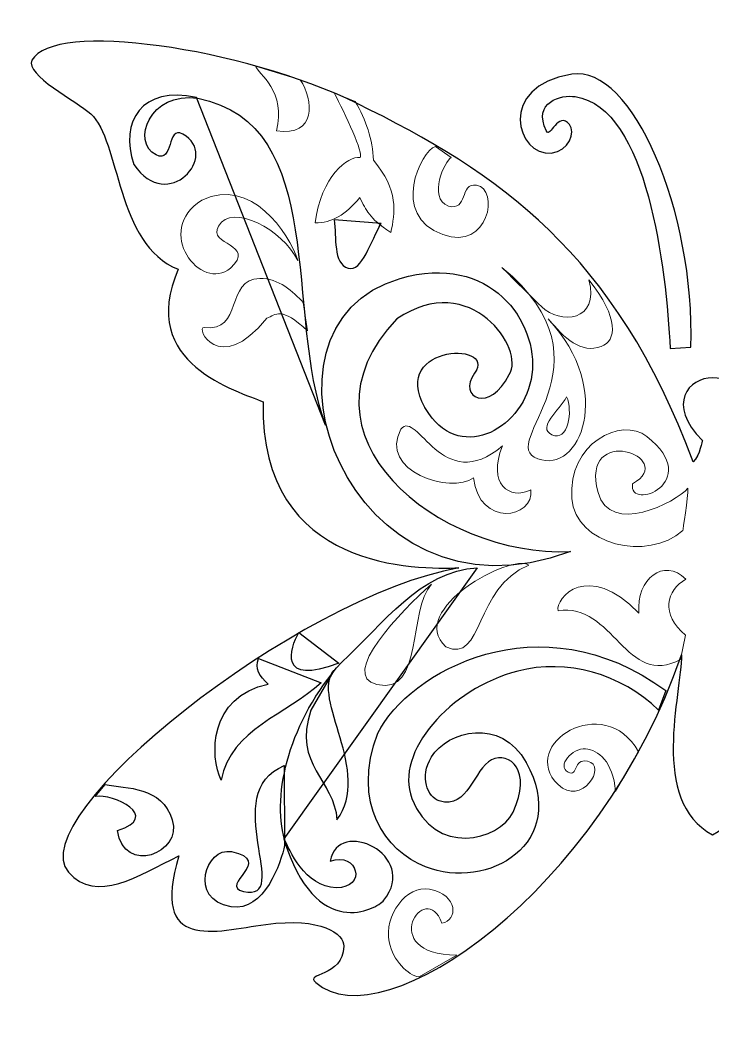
# Model space of a CAD drawing. Header units: centimetres. Extents: x -15.3 to 16.1, y -12 to 11.1.
# Drawn here: x -15.31 to 0.4, y -12.05 to 11.11 of the extents above; entities that cross this region are included whole.
import ezdxf

# ---------------------------------------------------------------- set-up
doc = ezdxf.new("R2010")
doc.units = ezdxf.units.CM
doc.header["$MEASUREMENT"] = 0
doc.layers.add('Layer 1', color=7, linetype='Continuous')

msp = doc.modelspace()

# ---------------------------------------------------------------- linework, layer by layer
at = {"layer": 'Layer 1', "color": 251}
for points, knots in [([(0.39955, -7.3594), (-1.04484, -6.57525), (-0.3023, -4.15665), (-0.30664, -3.27141), (-0.30664, -3.27141), (-2.14358, -8.63772), (-7.08116, -12.04571), (-8.60194, -10.70756), (-8.60194, -10.70756), (-8.89236, -10.48774), (-7.98108, -10.59435), (-7.96861, -9.88433), (-7.96861, -9.88433), (-7.9635, -9.59934), (-8.47814, -9.21725), (-9.74254, -9.3892), (-9.74254, -9.3892), (-10.90008, -9.54662), (-12.36731, -10.01879), (-11.71268, -7.83383), (-11.71268, -7.83383), (-12.63317, -8.28508), (-13.58726, -8.9232), (-14.21608, -8.20416), (-14.21608, -8.20416), (-15.30827, -6.95527), (-9.0257, -1.95409), (-5.35788, -1.30128), (-5.35788, -1.30128), (-6.25318, -1.3345), (-9.88586, -1.39637), (-9.80179, 2.46123), (-9.80179, 2.46123), (-10.36415, 2.7132), (-12.66841, 3.31438), (-11.72749, 5.46828), (-11.72749, 5.46828), (-13.13588, 6.02606), (-13.04633, 8.39129), (-13.71244, 8.99378), (-13.71244, 8.99378), (-14.02394, 9.27553), (-15.21816, 9.88267), (-15.04561, 10.20845), (-15.04561, 10.20845), (-14.5671, 11.11187), (-10.28497, 10.50604), (-7.66761, 9.2284), (-7.66761, 9.2284), (-4.45105, 7.65828), (-1.80898, 5.84661), (-0.04, 1.09843), (-0.04, 1.09843), (0.11373, 1.25756), (0.16738, 1.58726), (0.16738, 1.58726), (0.16738, 1.58726), (-0.66364, 2.41564), (-0.13743, 3.00931), (0.39955, 3.00973), (0.39955, 3.00973), (0.93631, 3.01014), (1.46274, 2.41647), (0.63173, 1.58809), (0.63173, 1.58809), (0.63173, 1.58809), (0.68538, 1.25839), (0.83911, 1.09926), (0.83911, 1.09926), (2.60809, 5.84744), (5.25015, 7.65911), (8.46671, 9.22923), (8.46671, 9.22923), (11.08408, 10.50687), (15.3662, 11.1127), (15.84472, 10.20928), (15.84472, 10.20928), (16.01727, 9.8835), (14.82305, 9.27636), (14.51154, 8.99461), (14.51154, 8.99461), (13.84543, 8.39212), (13.93499, 6.02689), (12.5266, 5.46911), (12.5266, 5.46911), (13.46752, 3.31521), (11.16325, 2.71403), (10.6009, 2.46206), (10.6009, 2.46206), (10.68497, -1.39554), (7.05229, -1.33367), (6.15699, -1.30045), (6.15699, -1.30045), (9.82481, -1.95326), (16.10738, -6.95444), (15.01519, -8.20333), (15.01519, -8.20333), (14.38636, -8.92237), (13.43228, -8.28425), (12.51178, -7.833), (12.51178, -7.833), (13.16641, -10.01795), (11.69918, -9.54579), (10.54165, -9.38837), (10.54165, -9.38837), (9.27725, -9.21642), (8.76261, -9.59851), (8.76772, -9.8835), (8.76772, -9.8835), (8.78019, -10.59353), (9.69147, -10.48691), (9.40105, -10.70673), (9.40105, -10.70673), (7.88027, -12.04487), (2.94269, -8.63689), (1.10574, -3.27059), (1.10574, -3.27059), (1.1014, -4.15582), (1.84394, -6.57525), (0.39955, -7.3594)], [0, 0, 0, 0, 0.03225806, 0.03225806, 0.03225806, 0.03225806, 0.06451613, 0.06451613, 0.06451613, 0.06451613, 0.09677419, 0.09677419, 0.09677419, 0.09677419, 0.12903226, 0.12903226, 0.12903226, 0.12903226, 0.16129032, 0.16129032, 0.16129032, 0.16129032, 0.19354839, 0.19354839, 0.19354839, 0.19354839, 0.22580645, 0.22580645, 0.22580645, 0.22580645, 0.25806452, 0.25806452, 0.25806452, 0.25806452, 0.29032258, 0.29032258, 0.29032258, 0.29032258, 0.32258065, 0.32258065, 0.32258065, 0.32258065, 0.35483871, 0.35483871, 0.35483871, 0.35483871, 0.38709677, 0.38709677, 0.38709677, 0.38709677, 0.41935484, 0.41935484, 0.41935484, 0.41935484, 0.4516129, 0.4516129, 0.4516129, 0.4516129, 0.48387097, 0.48387097, 0.48387097, 0.48387097, 0.51612903, 0.51612903, 0.51612903, 0.51612903, 0.5483871, 0.5483871, 0.5483871, 0.5483871, 0.58064516, 0.58064516, 0.58064516, 0.58064516, 0.61290323, 0.61290323, 0.61290323, 0.61290323, 0.64516129, 0.64516129, 0.64516129, 0.64516129, 0.67741935, 0.67741935, 0.67741935, 0.67741935, 0.70967742, 0.70967742, 0.70967742, 0.70967742, 0.74193548, 0.74193548, 0.74193548, 0.74193548, 0.77419355, 0.77419355, 0.77419355, 0.77419355, 0.80645161, 0.80645161, 0.80645161, 0.80645161, 0.83870968, 0.83870968, 0.83870968, 0.83870968, 0.87096774, 0.87096774, 0.87096774, 0.87096774, 0.90322581, 0.90322581, 0.90322581, 0.90322581, 0.93548387, 0.93548387, 0.93548387, 0.93548387, 1, 1, 1, 1]), ([(-0.09522, 3.70176), (-0.09522, 3.70176), (-0.56313, 3.67056), (-0.56313, 3.67056), (-0.56313, 3.67056), (-0.65845, 5.48609), (-1.06733, 9.13139), (-2.71552, 9.38379), (-2.71552, 9.38379), (-3.02945, 9.43186), (-3.69517, 9.27366), (-3.3706, 8.59923), (-3.3706, 8.59923), (-3.28792, 8.42744), (-3.10871, 9.07102), (-2.84541, 8.75029), (-2.84541, 8.75029), (-2.71316, 8.5892), (-2.84739, 8.14804), (-3.26064, 8.10326), (-3.26064, 8.10326), (-4.0405, 8.01875), (-4.51534, 9.61684), (-2.79656, 9.89457), (-2.79656, 9.89457), (-1.42744, 10.11581), (0.01007, 6.77087), (-0.09522, 3.70176)], [0, 0, 0, 0, 0.125, 0.125, 0.125, 0.125, 0.25, 0.25, 0.25, 0.25, 0.375, 0.375, 0.375, 0.375, 0.5, 0.5, 0.5, 0.5, 0.625, 0.625, 0.625, 0.625, 0.75, 0.75, 0.75, 0.75, 1, 1, 1, 1]), ([(-2.82485, -0.93096), (-5.83297, -1.06749), (-9.26335, 1.72712), (-6.76512, 4.34249), (-6.76512, 4.34249), (-5.08565, 5.48466), (-3.83705, 3.63434), (-4.21728, 3.08338), (-4.21728, 3.08338), (-4.63677, 2.19906), (-5.40883, 2.55167), (-5.00237, 3.113), (-5.00237, 3.113), (-4.45476, 3.86927), (-7.10354, 3.75138), (-6.03928, 2.19459), (-6.03928, 2.19459), (-5.27851, 1.08174), (-3.85776, 1.88174), (-3.70077, 3.08168), (-3.70077, 3.08168), (-3.54532, 4.26984), (-4.63966, 5.85564), (-6.69106, 5.2609), (-6.69106, 5.2609), (-10.4256, 4.17818), (-7.86326, -2.82746), (-2.82485, -0.93096)], [0, 0, 0, 0, 0.125, 0.125, 0.125, 0.125, 0.25, 0.25, 0.25, 0.25, 0.375, 0.375, 0.375, 0.375, 0.5, 0.5, 0.5, 0.5, 0.625, 0.625, 0.625, 0.625, 0.75, 0.75, 0.75, 0.75, 1, 1, 1, 1]), ([(-0.82509, -4.53052), (-0.82509, -4.53052), (-0.66215, -4.08613), (-0.66215, -4.08613), (-0.66215, -4.08613), (-3.5282, -1.98343), (-6.51123, -3.6697), (-7.1947, -5.04898), (-7.1947, -5.04898), (-7.80406, -6.64106), (-7.02813, -7.72167), (-6.11509, -8.0837), (-6.11509, -8.0837), (-4.71479, -8.63892), (-2.82106, -7.55145), (-3.83214, -5.71557), (-3.83214, -5.71557), (-4.40359, -4.67793), (-5.61025, -4.99444), (-5.98, -5.59149), (-5.98, -5.59149), (-6.25904, -6.04207), (-6.06925, -6.50638), (-5.80227, -6.58954), (-5.80227, -6.58954), (-5.14113, -6.79545), (-5.02199, -5.85597), (-4.61671, -5.65733), (-4.61671, -5.65733), (-4.21045, -5.45822), (-3.68387, -5.89585), (-4.1284, -6.84136), (-4.1284, -6.84136), (-4.43835, -7.50061), (-5.91657, -7.85718), (-6.42442, -6.53028), (-6.42442, -6.53028), (-6.8264, -5.48001), (-5.56056, -4.04588), (-4.02121, -3.64347), (-4.02121, -3.64347), (-2.9152, -3.35435), (-1.67351, -3.70034), (-0.82509, -4.53052)], [0, 0, 0, 0, 0.08333333, 0.08333333, 0.08333333, 0.08333333, 0.16666667, 0.16666667, 0.16666667, 0.16666667, 0.25, 0.25, 0.25, 0.25, 0.33333333, 0.33333333, 0.33333333, 0.33333333, 0.41666667, 0.41666667, 0.41666667, 0.41666667, 0.5, 0.5, 0.5, 0.5, 0.58333333, 0.58333333, 0.58333333, 0.58333333, 0.66666667, 0.66666667, 0.66666667, 0.66666667, 0.75, 0.75, 0.75, 0.75, 0.83333333, 0.83333333, 0.83333333, 0.83333333, 1, 1, 1, 1]), ([(-13.38655, -6.21921), (-13.38655, -6.21921), (-13.60874, -6.48584), (-13.60874, -6.48584), (-13.60874, -6.48584), (-13.1991, -6.40872), (-12.09692, -6.95541), (-13.1051, -7.25612), (-13.1051, -7.25612), (-12.96278, -8.29096), (-11.62263, -7.76909), (-11.86081, -7.01911), (-11.86081, -7.01911), (-12.10201, -6.2596), (-12.89624, -6.30315), (-13.38655, -6.21921)], [0, 0, 0, 0, 0.2, 0.2, 0.2, 0.2, 0.4, 0.4, 0.4, 0.4, 0.6, 0.6, 0.6, 0.6, 1, 1, 1, 1])]:
    msp.add_open_spline(points, degree=3, knots=knots, dxfattribs=at)
at = {"layer": 'Layer 1', "color": 14, "lineweight": 18}
for points, knots in [([(0.39955, -7.3594), (-1.04484, -6.57525), (-0.3023, -4.15665), (-0.30664, -3.27141), (-0.30664, -3.27141), (-2.14358, -8.63772), (-7.08116, -12.04571), (-8.60194, -10.70756), (-8.60194, -10.70756), (-8.89236, -10.48774), (-7.98108, -10.59435), (-7.96861, -9.88433), (-7.96861, -9.88433), (-7.9635, -9.59934), (-8.47814, -9.21725), (-9.74254, -9.3892), (-9.74254, -9.3892), (-10.90008, -9.54662), (-12.36731, -10.01879), (-11.71268, -7.83383), (-11.71268, -7.83383), (-12.63317, -8.28508), (-13.58726, -8.9232), (-14.21608, -8.20416), (-14.21608, -8.20416), (-15.30827, -6.95527), (-9.0257, -1.95409), (-5.35788, -1.30128), (-5.35788, -1.30128), (-6.25318, -1.3345), (-9.88586, -1.39637), (-9.80179, 2.46123), (-9.80179, 2.46123), (-10.36415, 2.7132), (-12.66841, 3.31438), (-11.72749, 5.46828), (-11.72749, 5.46828), (-13.13588, 6.02606), (-13.04633, 8.39129), (-13.71244, 8.99378), (-13.71244, 8.99378), (-14.02394, 9.27553), (-15.21816, 9.88267), (-15.04561, 10.20845), (-15.04561, 10.20845), (-14.5671, 11.11187), (-10.28497, 10.50604), (-7.66761, 9.2284), (-7.66761, 9.2284), (-4.45105, 7.65828), (-1.80898, 5.84661), (-0.04, 1.09843), (-0.04, 1.09843), (0.11373, 1.25756), (0.16738, 1.58726), (0.16738, 1.58726), (0.16738, 1.58726), (-0.66364, 2.41564), (-0.13743, 3.00931), (0.39955, 3.00973), (0.39955, 3.00973), (0.93631, 3.01014), (1.46274, 2.41647), (0.63173, 1.58809), (0.63173, 1.58809), (0.63173, 1.58809), (0.68538, 1.25839), (0.83911, 1.09926), (0.83911, 1.09926), (2.60809, 5.84744), (5.25015, 7.65911), (8.46671, 9.22923), (8.46671, 9.22923), (11.08408, 10.50687), (15.3662, 11.1127), (15.84472, 10.20928), (15.84472, 10.20928), (16.01727, 9.8835), (14.82305, 9.27636), (14.51154, 8.99461), (14.51154, 8.99461), (13.84543, 8.39212), (13.93499, 6.02689), (12.5266, 5.46911), (12.5266, 5.46911), (13.46752, 3.31521), (11.16325, 2.71403), (10.6009, 2.46206), (10.6009, 2.46206), (10.68497, -1.39554), (7.05229, -1.33367), (6.15699, -1.30045), (6.15699, -1.30045), (9.82481, -1.95326), (16.10738, -6.95444), (15.01519, -8.20333), (15.01519, -8.20333), (14.38636, -8.92237), (13.43228, -8.28425), (12.51178, -7.833), (12.51178, -7.833), (13.16641, -10.01795), (11.69918, -9.54579), (10.54165, -9.38837), (10.54165, -9.38837), (9.27725, -9.21642), (8.76261, -9.59851), (8.76772, -9.8835), (8.76772, -9.8835), (8.78019, -10.59353), (9.69147, -10.48691), (9.40105, -10.70673), (9.40105, -10.70673), (7.88027, -12.04487), (2.94269, -8.63689), (1.10574, -3.27059), (1.10574, -3.27059), (1.1014, -4.15582), (1.84394, -6.57525), (0.39955, -7.3594)], [0, 0, 0, 0, 0.03225806, 0.03225806, 0.03225806, 0.03225806, 0.06451613, 0.06451613, 0.06451613, 0.06451613, 0.09677419, 0.09677419, 0.09677419, 0.09677419, 0.12903226, 0.12903226, 0.12903226, 0.12903226, 0.16129032, 0.16129032, 0.16129032, 0.16129032, 0.19354839, 0.19354839, 0.19354839, 0.19354839, 0.22580645, 0.22580645, 0.22580645, 0.22580645, 0.25806452, 0.25806452, 0.25806452, 0.25806452, 0.29032258, 0.29032258, 0.29032258, 0.29032258, 0.32258065, 0.32258065, 0.32258065, 0.32258065, 0.35483871, 0.35483871, 0.35483871, 0.35483871, 0.38709677, 0.38709677, 0.38709677, 0.38709677, 0.41935484, 0.41935484, 0.41935484, 0.41935484, 0.4516129, 0.4516129, 0.4516129, 0.4516129, 0.48387097, 0.48387097, 0.48387097, 0.48387097, 0.51612903, 0.51612903, 0.51612903, 0.51612903, 0.5483871, 0.5483871, 0.5483871, 0.5483871, 0.58064516, 0.58064516, 0.58064516, 0.58064516, 0.61290323, 0.61290323, 0.61290323, 0.61290323, 0.64516129, 0.64516129, 0.64516129, 0.64516129, 0.67741935, 0.67741935, 0.67741935, 0.67741935, 0.70967742, 0.70967742, 0.70967742, 0.70967742, 0.74193548, 0.74193548, 0.74193548, 0.74193548, 0.77419355, 0.77419355, 0.77419355, 0.77419355, 0.80645161, 0.80645161, 0.80645161, 0.80645161, 0.83870968, 0.83870968, 0.83870968, 0.83870968, 0.87096774, 0.87096774, 0.87096774, 0.87096774, 0.90322581, 0.90322581, 0.90322581, 0.90322581, 0.93548387, 0.93548387, 0.93548387, 0.93548387, 1, 1, 1, 1]), ([(-0.09522, 3.70176), (-0.09522, 3.70176), (-0.56313, 3.67056), (-0.56313, 3.67056), (-0.56313, 3.67056), (-0.65845, 5.48609), (-1.06733, 9.13139), (-2.71552, 9.38379), (-2.71552, 9.38379), (-3.02945, 9.43186), (-3.69517, 9.27366), (-3.3706, 8.59923), (-3.3706, 8.59923), (-3.28792, 8.42744), (-3.10871, 9.07102), (-2.84541, 8.75029), (-2.84541, 8.75029), (-2.71316, 8.5892), (-2.84739, 8.14804), (-3.26064, 8.10326), (-3.26064, 8.10326), (-4.0405, 8.01875), (-4.51534, 9.61684), (-2.79656, 9.89457), (-2.79656, 9.89457), (-1.42744, 10.11581), (0.01007, 6.77087), (-0.09522, 3.70176)], [0, 0, 0, 0, 0.125, 0.125, 0.125, 0.125, 0.25, 0.25, 0.25, 0.25, 0.375, 0.375, 0.375, 0.375, 0.5, 0.5, 0.5, 0.5, 0.625, 0.625, 0.625, 0.625, 0.75, 0.75, 0.75, 0.75, 1, 1, 1, 1]), ([(-2.82485, -0.93096), (-5.83297, -1.06749), (-9.26335, 1.72712), (-6.76512, 4.34249), (-6.76512, 4.34249), (-5.08565, 5.48466), (-3.83705, 3.63434), (-4.21728, 3.08338), (-4.21728, 3.08338), (-4.63677, 2.19906), (-5.40883, 2.55167), (-5.00237, 3.113), (-5.00237, 3.113), (-4.45476, 3.86927), (-7.10354, 3.75138), (-6.03928, 2.19459), (-6.03928, 2.19459), (-5.27851, 1.08174), (-3.85776, 1.88174), (-3.70077, 3.08168), (-3.70077, 3.08168), (-3.54532, 4.26984), (-4.63966, 5.85564), (-6.69106, 5.2609), (-6.69106, 5.2609), (-10.4256, 4.17818), (-7.86326, -2.82746), (-2.82485, -0.93096)], [0, 0, 0, 0, 0.125, 0.125, 0.125, 0.125, 0.25, 0.25, 0.25, 0.25, 0.375, 0.375, 0.375, 0.375, 0.5, 0.5, 0.5, 0.5, 0.625, 0.625, 0.625, 0.625, 0.75, 0.75, 0.75, 0.75, 1, 1, 1, 1]), ([(-0.82509, -4.53052), (-0.82509, -4.53052), (-0.66215, -4.08613), (-0.66215, -4.08613), (-0.66215, -4.08613), (-3.5282, -1.98343), (-6.51123, -3.6697), (-7.1947, -5.04898), (-7.1947, -5.04898), (-7.80406, -6.64106), (-7.02813, -7.72167), (-6.11509, -8.0837), (-6.11509, -8.0837), (-4.71479, -8.63892), (-2.82106, -7.55145), (-3.83214, -5.71557), (-3.83214, -5.71557), (-4.40359, -4.67793), (-5.61025, -4.99444), (-5.98, -5.59149), (-5.98, -5.59149), (-6.25904, -6.04207), (-6.06925, -6.50638), (-5.80227, -6.58954), (-5.80227, -6.58954), (-5.14113, -6.79545), (-5.02199, -5.85597), (-4.61671, -5.65733), (-4.61671, -5.65733), (-4.21045, -5.45822), (-3.68387, -5.89585), (-4.1284, -6.84136), (-4.1284, -6.84136), (-4.43835, -7.50061), (-5.91657, -7.85718), (-6.42442, -6.53028), (-6.42442, -6.53028), (-6.8264, -5.48001), (-5.56056, -4.04588), (-4.02121, -3.64347), (-4.02121, -3.64347), (-2.9152, -3.35435), (-1.67351, -3.70034), (-0.82509, -4.53052)], [0, 0, 0, 0, 0.08333333, 0.08333333, 0.08333333, 0.08333333, 0.16666667, 0.16666667, 0.16666667, 0.16666667, 0.25, 0.25, 0.25, 0.25, 0.33333333, 0.33333333, 0.33333333, 0.33333333, 0.41666667, 0.41666667, 0.41666667, 0.41666667, 0.5, 0.5, 0.5, 0.5, 0.58333333, 0.58333333, 0.58333333, 0.58333333, 0.66666667, 0.66666667, 0.66666667, 0.66666667, 0.75, 0.75, 0.75, 0.75, 0.83333333, 0.83333333, 0.83333333, 0.83333333, 1, 1, 1, 1]), ([(-13.38655, -6.21921), (-13.38655, -6.21921), (-13.60874, -6.48584), (-13.60874, -6.48584), (-13.60874, -6.48584), (-13.1991, -6.40872), (-12.09692, -6.95541), (-13.1051, -7.25612), (-13.1051, -7.25612), (-12.96278, -8.29096), (-11.62263, -7.76909), (-11.86081, -7.01911), (-11.86081, -7.01911), (-12.10201, -6.2596), (-12.89624, -6.30315), (-13.38655, -6.21921)], [0, 0, 0, 0, 0.2, 0.2, 0.2, 0.2, 0.4, 0.4, 0.4, 0.4, 0.6, 0.6, 0.6, 0.6, 1, 1, 1, 1])]:
    msp.add_open_spline(points, degree=3, knots=knots, dxfattribs=at)
at = {"layer": 'Layer 1', "lineweight": 18}
for points, knots in [([(-8.95745, 9.76406), (-8.64939, 9.30199), (-8.58555, 8.47339), (-9.49947, 8.60798), (-9.49947, 8.60798), (-9.25689, 9.48482), (-9.91834, 9.9181), (-9.97113, 10.07748), (-9.97113, 10.07748), (-9.97113, 10.07748), (-8.95745, 9.76406), (-8.95745, 9.76406)], [0, 0, 0, 0, 0.25, 0.25, 0.25, 0.25, 0.5, 0.5, 0.5, 0.5, 1, 1, 1, 1]), ([(-8.18717, 9.4678), (-8.18717, 9.4678), (-7.71315, 9.27523), (-7.71315, 9.27523), (-7.71315, 9.27523), (-7.46333, 8.85474), (-7.30966, 8.41366), (-7.29839, 7.94205), (-7.29839, 7.94205), (-6.72049, 7.27319), (-6.80443, 6.73936), (-6.90281, 6.30355), (-6.90281, 6.30355), (-7.41977, 6.64479), (-7.44446, 6.79902), (-7.60914, 7.09536), (-7.60914, 7.09536), (-7.91925, 6.70607), (-8.25548, 6.51705), (-8.61675, 6.52), (-8.61675, 6.52), (-8.49376, 7.57151), (-7.86694, 8.04942), (-7.60105, 8.003), (-7.60105, 8.003), (-7.50738, 8.08349), (-7.94063, 8.99872), (-8.18717, 9.4678)], [0, 0, 0, 0, 0.125, 0.125, 0.125, 0.125, 0.25, 0.25, 0.25, 0.25, 0.375, 0.375, 0.375, 0.375, 0.5, 0.5, 0.5, 0.5, 0.625, 0.625, 0.625, 0.625, 0.75, 0.75, 0.75, 0.75, 1, 1, 1, 1]), ([(-5.89115, 8.25313), (-5.89115, 8.25313), (-5.53329, 8.00098), (-5.53329, 8.00098), (-5.53329, 8.00098), (-5.67626, 7.92503), (-6.07527, 7.09231), (-5.5932, 6.90312), (-5.5932, 6.90312), (-5.14669, 6.77814), (-5.34561, 7.43501), (-4.95963, 7.37681), (-4.95963, 7.37681), (-4.42773, 7.2966), (-4.67987, 5.88004), (-5.72181, 6.25506), (-5.72181, 6.25506), (-6.93092, 6.69024), (-6.21338, 8.16304), (-5.89115, 8.25313)], [0, 0, 0, 0, 0.16666667, 0.16666667, 0.16666667, 0.16666667, 0.33333333, 0.33333333, 0.33333333, 0.33333333, 0.5, 0.5, 0.5, 0.5, 0.66666667, 0.66666667, 0.66666667, 0.66666667, 1, 1, 1, 1]), ([(-9.01435, 5.66893), (-9.35426, 6.36799), (-10.5019, 6.97669), (-10.81313, 6.44796), (-10.81313, 6.44796), (-11.06934, 6.01268), (-9.94596, 6.04605), (-10.53775, 5.49621), (-10.53775, 5.49621), (-11.21489, 4.92253), (-12.29866, 6.35101), (-11.18815, 7.03676), (-11.18815, 7.03676), (-10.07317, 7.57098), (-9.22079, 6.30043), (-9.01435, 5.66893)], [0, 0, 0, 0, 0.2, 0.2, 0.2, 0.2, 0.4, 0.4, 0.4, 0.4, 0.6, 0.6, 0.6, 0.6, 1, 1, 1, 1]), ([(-4.38022, 5.51271), (-1.69074, 3.29013), (-4.56145, 1.50816), (-3.5655, 1.17249), (-3.5655, 1.17249), (-2.6188, 0.80617), (-1.81291, 2.71183), (-3.3285, 4.34249), (-3.3285, 4.34249), (-2.96604, 3.90557), (-2.58825, 3.548), (-2.1262, 3.71933), (-2.1262, 3.71933), (-1.78349, 3.84642), (-1.7075, 4.35208), (-2.41009, 5.23127), (-2.41009, 5.23127), (-2.14456, 4.26935), (-3.07272, 4.22535), (-3.47806, 4.61765), (-3.47806, 4.61765), (-3.90882, 5.03456), (-4.27239, 5.40228), (-4.38022, 5.51271)], [0, 0, 0, 0, 0.14285714, 0.14285714, 0.14285714, 0.14285714, 0.28571429, 0.28571429, 0.28571429, 0.28571429, 0.42857143, 0.42857143, 0.42857143, 0.42857143, 0.57142857, 0.57142857, 0.57142857, 0.57142857, 0.71428571, 0.71428571, 0.71428571, 0.71428571, 1, 1, 1, 1]), ([(-8.88861, 4.71366), (-9.11388, 4.95656), (-9.44338, 5.27065), (-9.87788, 5.26259), (-9.87788, 5.26259), (-10.66088, 5.24826), (-10.25639, 4.03142), (-11.13497, 4.14991), (-11.13497, 4.14991), (-11.34932, 4.17882), (-10.81334, 3.01495), (-9.71292, 4.3573), (-9.71292, 4.3573), (-9.51684, 4.44233), (-9.38308, 4.62862), (-8.79451, 4.07585), (-8.79451, 4.07585), (-8.79451, 4.07585), (-8.88861, 4.71366), (-8.88861, 4.71366)], [0, 0, 0, 0, 0.16666667, 0.16666667, 0.16666667, 0.16666667, 0.33333333, 0.33333333, 0.33333333, 0.33333333, 0.5, 0.5, 0.5, 0.5, 0.66666667, 0.66666667, 0.66666667, 0.66666667, 1, 1, 1, 1]), ([(-2.91373, 2.57973), (-2.76424, 2.26458), (-2.88262, 1.54168), (-3.24601, 1.71653), (-3.24601, 1.71653), (-3.59689, 1.88537), (-3.07278, 2.25955), (-2.91373, 2.57973)], [0, 0, 0, 0, 0.33333333, 0.33333333, 0.33333333, 0.33333333, 1, 1, 1, 1]), ([(-4.36913, 1.46236), (-4.71925, 0.60531), (-4.2129, 0.22123), (-3.72172, 0.46819), (-3.72172, 0.46819), (-3.64529, -0.17906), (-4.89241, -0.40107), (-5.0256, 0.73887), (-5.0256, 0.73887), (-5.5324, 0.35511), (-7.19293, 0.89435), (-6.67389, 1.84515), (-6.67389, 1.84515), (-6.29714, 2.30946), (-5.74284, 0.30137), (-4.36913, 1.46236)], [0, 0, 0, 0, 0.2, 0.2, 0.2, 0.2, 0.4, 0.4, 0.4, 0.4, 0.6, 0.6, 0.6, 0.6, 1, 1, 1, 1]), ([(-0.15851, 0.50591), (-0.15851, 0.29852), (-0.27701, -0.45694), (-0.27701, -0.45694), (-0.27701, -0.45694), (-1.07934, -1.16669), (-2.71462, -0.78074), (-2.79523, 0.2689), (-2.79523, 0.2689), (-2.89108, 1.51711), (-1.67307, 2.13407), (-1.09173, 1.67614), (-1.09173, 1.67614), (0.22116, 0.64195), (-1.51987, -0.04075), (-1.41559, 0.6032), (-1.41559, 0.6032), (-0.36076, 1.21407), (-2.63169, 1.99765), (-2.19866, 0.40457), (-2.19866, 0.40457), (-1.93012, -0.58338), (-0.43999, 0.17979), (-0.15851, 0.50591)], [0, 0, 0, 0, 0.14285714, 0.14285714, 0.14285714, 0.14285714, 0.28571429, 0.28571429, 0.28571429, 0.28571429, 0.42857143, 0.42857143, 0.42857143, 0.42857143, 0.57142857, 0.57142857, 0.57142857, 0.57142857, 0.71428571, 0.71428571, 0.71428571, 0.71428571, 1, 1, 1, 1]), ([(-3.77289, -1.24203), (-4.16654, -0.95856), (-6.55264, -2.25507), (-5.65414, -3.09366), (-5.65414, -3.09366), (-4.79828, -3.49509), (-5.01447, -1.73831), (-3.77289, -1.24203)], [0, 0, 0, 0, 0.33333333, 0.33333333, 0.33333333, 0.33333333, 1, 1, 1, 1]), ([(-0.21776, -2.82703), (-0.79104, -2.35843), (-0.6397, -1.80481), (-0.20901, -1.55983), (-0.20901, -1.55983), (-0.70341, -1.06087), (-1.33936, -1.54879), (-1.27047, -2.33011), (-1.27047, -2.33011), (-2.44352, -1.1256), (-3.17119, -1.98504), (-3.1063, -2.27894), (-3.1063, -2.27894), (-1.8571, -2.06575), (-1.55916, -4.05847), (-0.32517, -3.37713), (-0.32517, -3.37713), (-0.32517, -3.37713), (-0.21776, -2.82703), (-0.21776, -2.82703)], [0, 0, 0, 0, 0.16666667, 0.16666667, 0.16666667, 0.16666667, 0.33333333, 0.33333333, 0.33333333, 0.33333333, 0.5, 0.5, 0.5, 0.5, 0.66666667, 0.66666667, 0.66666667, 0.66666667, 1, 1, 1, 1]), ([(-5.98003, -1.67161), (-6.5227, -2.26428), (-6.14996, -4.19573), (-7.21793, -3.94844), (-7.21793, -3.94844), (-8.09432, -3.74552), (-6.66137, -2.27794), (-5.98003, -1.67161)], [0, 0, 0, 0, 0.33333333, 0.33333333, 0.33333333, 0.33333333, 1, 1, 1, 1]), ([(-1.80275, -6.36734), (-1.86188, -5.69095), (-2.19586, -5.43165), (-2.48252, -5.40665), (-2.48252, -5.40665), (-2.78927, -5.3799), (-3.14241, -5.80052), (-2.87771, -5.93405), (-2.87771, -5.93405), (-2.63734, -6.0553), (-2.78211, -5.62363), (-2.43938, -5.68829), (-2.43938, -5.68829), (-1.96653, -5.77751), (-2.58427, -6.73345), (-3.1063, -6.21921), (-3.1063, -6.21921), (-4.0305, -5.30881), (-2.05024, -4.08477), (-1.28397, -5.47249), (-1.28397, -5.47249), (-1.28397, -5.47249), (-1.80275, -6.36734), (-1.80275, -6.36734)], [0, 0, 0, 0, 0.14285714, 0.14285714, 0.14285714, 0.14285714, 0.28571429, 0.28571429, 0.28571429, 0.28571429, 0.42857143, 0.42857143, 0.42857143, 0.42857143, 0.57142857, 0.57142857, 0.57142857, 0.57142857, 0.71428571, 0.71428571, 0.71428571, 0.71428571, 1, 1, 1, 1]), ([(-5.40232, -10.08542), (-7.25873, -10.07418), (-6.11359, -8.32898), (-5.74302, -9.35958), (-5.74302, -9.35958), (-5.38574, -9.30599), (-5.354, -8.72043), (-6.02447, -8.5893), (-6.02447, -8.5893), (-6.54761, -8.48698), (-7.0621, -9.19255), (-6.93916, -9.78713), (-6.93916, -9.78713), (-6.85061, -10.21544), (-6.50869, -10.54252), (-6.26284, -10.57829), (-6.26284, -10.57829), (-6.26284, -10.57829), (-5.40232, -10.08542), (-5.40232, -10.08542)], [0, 0, 0, 0, 0.16666667, 0.16666667, 0.16666667, 0.16666667, 0.33333333, 0.33333333, 0.33333333, 0.33333333, 0.5, 0.5, 0.5, 0.5, 0.66666667, 0.66666667, 0.66666667, 0.66666667, 1, 1, 1, 1])]:
    msp.add_open_spline(points, degree=3, knots=knots, dxfattribs=at)
at = {"layer": 'Layer 1'}
for points, knots in [([(-8.38718, 1.9314), (-9.33639, 4.44373), (-8.29666, 8.76094), (-11.28263, 9.34678), (-11.28263, 9.34678), (-12.37184, 9.51372), (-12.80289, 8.35196), (-12.22944, 8.06258), (-12.22944, 8.06258), (-11.81476, 7.85332), (-12.00408, 8.74494), (-11.62178, 8.53425), (-11.62178, 8.53425), (-10.76551, 8.06234), (-11.95983, 6.7091), (-12.7351, 7.8441), (-12.7351, 7.8441), (-13.05964, 8.82125), (-12.55444, 9.62886), (-11.31273, 9.36782), (-11.31273, 9.36782), (-11.31273, 9.36782), (-8.38718, 1.9314), (-8.38718, 1.9314)], [0, 0, 0, 0, 0.14285714, 0.14285714, 0.14285714, 0.14285714, 0.28571429, 0.28571429, 0.28571429, 0.28571429, 0.42857143, 0.42857143, 0.42857143, 0.42857143, 0.57142857, 0.57142857, 0.57142857, 0.57142857, 0.71428571, 0.71428571, 0.71428571, 0.71428571, 1, 1, 1, 1]), ([(-7.12063, 6.50519), (-7.34983, 6.12559), (-7.55988, 5.39698), (-7.87003, 5.49183), (-7.87003, 5.49183), (-8.22132, 5.59926), (-8.12992, 6.1899), (-8.18717, 6.59407), (-8.18717, 6.59407), (-8.18717, 6.59407), (-7.12063, 6.50519), (-7.12063, 6.50519)], [0, 0, 0, 0, 0.25, 0.25, 0.25, 0.25, 0.5, 0.5, 0.5, 0.5, 1, 1, 1, 1]), ([(-7.12063, 6.50519), (-7.12063, 6.50519), (-7.12063, 6.50519), (-7.12063, 6.50519), (-7.12063, 6.50519), (-7.12063, 6.50519), (-7.12063, 6.50519), (-7.12063, 6.50519)], [0, 0, 0, 0, 0.33333333, 0.33333333, 0.33333333, 0.33333333, 1, 1, 1, 1]), ([(-8.38718, 1.9314), (-8.38718, 1.9314), (-8.38718, 1.9314), (-8.38718, 1.9314), (-8.38718, 1.9314), (-8.38718, 1.9314), (-8.38718, 1.9314), (-8.38718, 1.9314)], [0, 0, 0, 0, 0.33333333, 0.33333333, 0.33333333, 0.33333333, 1, 1, 1, 1]), ([(-4.94312, -1.30128), (-6.23345, -1.37782), (-7.06776, -2.56183), (-8.02423, -3.44918), (-8.02423, -3.44918), (-9.19171, -4.74713), (-9.61052, -6.43104), (-9.31296, -7.46351), (-9.31296, -7.46351), (-9.21252, -7.67565), (-8.85239, -8.54425), (-8.1459, -8.55667), (-8.1459, -8.55667), (-7.42974, -8.56925), (-7.6514, -7.72466), (-8.27605, -7.95234), (-8.27605, -7.95234), (-8.11636, -6.946), (-6.23583, -7.81238), (-7.06138, -8.84112), (-7.06138, -8.84112), (-7.221, -9.04003), (-8.61274, -9.79928), (-9.32778, -7.44869), (-9.32778, -7.44869), (-9.32778, -7.44869), (-4.94312, -1.30128), (-4.94312, -1.30128)], [0, 0, 0, 0, 0.125, 0.125, 0.125, 0.125, 0.25, 0.25, 0.25, 0.25, 0.375, 0.375, 0.375, 0.375, 0.5, 0.5, 0.5, 0.5, 0.625, 0.625, 0.625, 0.625, 0.75, 0.75, 0.75, 0.75, 1, 1, 1, 1]), ([(-4.94312, -1.30128), (-4.94312, -1.30128), (-4.94312, -1.30128), (-4.94312, -1.30128), (-4.94312, -1.30128), (-4.94312, -1.30128), (-4.94312, -1.30128), (-4.94312, -1.30128)], [0, 0, 0, 0, 0.33333333, 0.33333333, 0.33333333, 0.33333333, 1, 1, 1, 1]), ([(-8.98708, -2.76777), (-9.19562, -3.12728), (-9.4666, -3.99914), (-8.08348, -3.46399), (-8.08348, -3.46399), (-8.08348, -3.46399), (-8.98708, -2.76777), (-8.98708, -2.76777)], [0, 0, 0, 0, 0.33333333, 0.33333333, 0.33333333, 0.33333333, 1, 1, 1, 1]), ([(-8.98708, -2.76777), (-8.98708, -2.76777), (-8.98708, -2.76777), (-8.98708, -2.76777), (-8.98708, -2.76777), (-8.98708, -2.76777), (-8.98708, -2.76777), (-8.98708, -2.76777)], [0, 0, 0, 0, 0.33333333, 0.33333333, 0.33333333, 0.33333333, 1, 1, 1, 1]), ([(-9.90549, -3.3603), (-9.99176, -3.58116), (-9.88621, -3.76817), (-9.68329, -3.93801), (-9.68329, -3.93801), (-11.03517, -4.22241), (-11.01453, -5.58338), (-10.74983, -6.11552), (-10.74983, -6.11552), (-10.52978, -4.9485), (-9.25452, -4.63151), (-8.48343, -3.90838), (-8.48343, -3.90838), (-8.48343, -3.90838), (-9.90549, -3.3603), (-9.90549, -3.3603)], [0, 0, 0, 0, 0.2, 0.2, 0.2, 0.2, 0.4, 0.4, 0.4, 0.4, 0.6, 0.6, 0.6, 0.6, 1, 1, 1, 1]), ([(-9.90549, -3.3603), (-9.90549, -3.3603), (-9.90549, -3.3603), (-9.90549, -3.3603), (-9.90549, -3.3603), (-9.90549, -3.3603), (-9.90549, -3.3603), (-9.90549, -3.3603)], [0, 0, 0, 0, 0.33333333, 0.33333333, 0.33333333, 0.33333333, 1, 1, 1, 1]), ([(-8.19559, -3.62863), (-8.71598, -4.26065), (-7.31624, -5.93768), (-8.1242, -7.0154), (-8.1242, -7.0154), (-8.18668, -6.10196), (-9.12657, -5.78915), (-8.72044, -4.53053), (-8.72044, -4.53053), (-8.72044, -4.53053), (-8.19559, -3.62863), (-8.19559, -3.62863)], [0, 0, 0, 0, 0.25, 0.25, 0.25, 0.25, 0.5, 0.5, 0.5, 0.5, 1, 1, 1, 1]), ([(-8.19559, -3.62863), (-8.19559, -3.62863), (-8.19559, -3.62863), (-8.19559, -3.62863), (-8.19559, -3.62863), (-8.19559, -3.62863), (-8.19559, -3.62863), (-8.19559, -3.62863)], [0, 0, 0, 0, 0.33333333, 0.33333333, 0.33333333, 0.33333333, 1, 1, 1, 1]), ([(-9.31903, -5.78728), (-10.83335, -6.39103), (-9.09366, -8.90664), (-10.2458, -8.64013), (-10.2458, -8.64013), (-10.83271, -8.50438), (-9.52331, -7.93736), (-10.52058, -7.73856), (-10.52058, -7.73856), (-11.09602, -7.62385), (-11.51076, -8.82196), (-10.52927, -8.98892), (-10.52927, -8.98892), (-9.77435, -9.11735), (-9.38789, -7.96706), (-9.31296, -7.59683), (-9.31296, -7.59683), (-9.31296, -7.59683), (-9.31903, -5.78728), (-9.31903, -5.78728)], [0, 0, 0, 0, 0.16666667, 0.16666667, 0.16666667, 0.16666667, 0.33333333, 0.33333333, 0.33333333, 0.33333333, 0.5, 0.5, 0.5, 0.5, 0.66666667, 0.66666667, 0.66666667, 0.66666667, 1, 1, 1, 1]), ([(-9.31903, -5.78728), (-9.31903, -5.78728), (-9.31903, -5.78728), (-9.31903, -5.78728), (-9.31903, -5.78728), (-9.31903, -5.78728), (-9.31903, -5.78728), (-9.31903, -5.78728)], [0, 0, 0, 0, 0.33333333, 0.33333333, 0.33333333, 0.33333333, 1, 1, 1, 1])]:
    msp.add_open_spline(points, degree=3, knots=knots, dxfattribs=at)
at = {"layer": 'Layer 1', "color": 7, "lineweight": 18}
for points, knots in [([(-8.38718, 1.9314), (-9.33639, 4.44373), (-8.29666, 8.76094), (-11.28263, 9.34678), (-11.28263, 9.34678), (-12.37184, 9.51372), (-12.80289, 8.35196), (-12.22944, 8.06258), (-12.22944, 8.06258), (-11.81476, 7.85332), (-12.00408, 8.74494), (-11.62178, 8.53425), (-11.62178, 8.53425), (-10.76551, 8.06234), (-11.95983, 6.7091), (-12.7351, 7.8441), (-12.7351, 7.8441), (-13.05964, 8.82125), (-12.55444, 9.62886), (-11.31273, 9.36782)], [0, 0, 0, 0, 0.16666667, 0.16666667, 0.16666667, 0.16666667, 0.33333333, 0.33333333, 0.33333333, 0.33333333, 0.5, 0.5, 0.5, 0.5, 0.66666667, 0.66666667, 0.66666667, 0.66666667, 1, 1, 1, 1]), ([(-7.12063, 6.50519), (-7.34983, 6.12559), (-7.55988, 5.39698), (-7.87003, 5.49183), (-7.87003, 5.49183), (-8.22132, 5.59926), (-8.12992, 6.1899), (-8.18717, 6.59407)], [0, 0, 0, 0, 0.33333333, 0.33333333, 0.33333333, 0.33333333, 1, 1, 1, 1]), ([(-7.12063, 6.50519), (-7.12063, 6.50519), (-7.12063, 6.50519), (-7.12063, 6.50519), (-7.12063, 6.50519), (-7.12063, 6.50519), (-7.12063, 6.50519), (-7.12063, 6.50519)], [0, 0, 0, 0, 0.33333333, 0.33333333, 0.33333333, 0.33333333, 1, 1, 1, 1]), ([(-8.38718, 1.9314), (-8.38718, 1.9314), (-8.38718, 1.9314), (-8.38718, 1.9314), (-8.38718, 1.9314), (-8.38718, 1.9314), (-8.38718, 1.9314), (-8.38718, 1.9314)], [0, 0, 0, 0, 0.33333333, 0.33333333, 0.33333333, 0.33333333, 1, 1, 1, 1]), ([(-4.94312, -1.30128), (-6.23345, -1.37782), (-7.06776, -2.56183), (-8.02423, -3.44918), (-8.02423, -3.44918), (-9.19171, -4.74713), (-9.61052, -6.43104), (-9.31296, -7.46351), (-9.31296, -7.46351), (-9.21252, -7.67565), (-8.85239, -8.54425), (-8.1459, -8.55667), (-8.1459, -8.55667), (-7.42974, -8.56925), (-7.6514, -7.72466), (-8.27605, -7.95234), (-8.27605, -7.95234), (-8.11636, -6.946), (-6.23583, -7.81238), (-7.06138, -8.84112), (-7.06138, -8.84112), (-7.221, -9.04003), (-8.61274, -9.79928), (-9.32778, -7.44869)], [0, 0, 0, 0, 0.14285714, 0.14285714, 0.14285714, 0.14285714, 0.28571429, 0.28571429, 0.28571429, 0.28571429, 0.42857143, 0.42857143, 0.42857143, 0.42857143, 0.57142857, 0.57142857, 0.57142857, 0.57142857, 0.71428571, 0.71428571, 0.71428571, 0.71428571, 1, 1, 1, 1]), ([(-4.94312, -1.30128), (-4.94312, -1.30128), (-4.94312, -1.30128), (-4.94312, -1.30128), (-4.94312, -1.30128), (-4.94312, -1.30128), (-4.94312, -1.30128), (-4.94312, -1.30128)], [0, 0, 0, 0, 0.33333333, 0.33333333, 0.33333333, 0.33333333, 1, 1, 1, 1]), ([(-8.98708, -2.76777), (-8.98708, -2.76777), (-8.98708, -2.76777), (-8.98708, -2.76777), (-8.98708, -2.76777), (-8.98708, -2.76777), (-8.98708, -2.76777), (-8.98708, -2.76777)], [0, 0, 0, 0, 0.33333333, 0.33333333, 0.33333333, 0.33333333, 1, 1, 1, 1]), ([(-9.90549, -3.3603), (-9.99176, -3.58116), (-9.88621, -3.76817), (-9.68329, -3.93801), (-9.68329, -3.93801), (-11.03517, -4.22241), (-11.01453, -5.58338), (-10.74983, -6.11552), (-10.74983, -6.11552), (-10.52978, -4.9485), (-9.25452, -4.63151), (-8.48343, -3.90838)], [0, 0, 0, 0, 0.25, 0.25, 0.25, 0.25, 0.5, 0.5, 0.5, 0.5, 1, 1, 1, 1]), ([(-9.90549, -3.3603), (-9.90549, -3.3603), (-9.90549, -3.3603), (-9.90549, -3.3603), (-9.90549, -3.3603), (-9.90549, -3.3603), (-9.90549, -3.3603), (-9.90549, -3.3603)], [0, 0, 0, 0, 0.33333333, 0.33333333, 0.33333333, 0.33333333, 1, 1, 1, 1]), ([(-8.19559, -3.62863), (-8.71598, -4.26065), (-7.31624, -5.93768), (-8.1242, -7.0154), (-8.1242, -7.0154), (-8.18668, -6.10196), (-9.12657, -5.78915), (-8.72044, -4.53053)], [0, 0, 0, 0, 0.33333333, 0.33333333, 0.33333333, 0.33333333, 1, 1, 1, 1]), ([(-8.19559, -3.62863), (-8.19559, -3.62863), (-8.19559, -3.62863), (-8.19559, -3.62863), (-8.19559, -3.62863), (-8.19559, -3.62863), (-8.19559, -3.62863), (-8.19559, -3.62863)], [0, 0, 0, 0, 0.33333333, 0.33333333, 0.33333333, 0.33333333, 1, 1, 1, 1]), ([(-9.31903, -5.78728), (-10.83335, -6.39103), (-9.09366, -8.90664), (-10.2458, -8.64013), (-10.2458, -8.64013), (-10.83271, -8.50438), (-9.52331, -7.93736), (-10.52058, -7.73856), (-10.52058, -7.73856), (-11.09602, -7.62385), (-11.51076, -8.82196), (-10.52927, -8.98892), (-10.52927, -8.98892), (-9.77435, -9.11735), (-9.38789, -7.96706), (-9.31296, -7.59683)], [0, 0, 0, 0, 0.2, 0.2, 0.2, 0.2, 0.4, 0.4, 0.4, 0.4, 0.6, 0.6, 0.6, 0.6, 1, 1, 1, 1]), ([(-9.31903, -5.78728), (-9.31903, -5.78728), (-9.31903, -5.78728), (-9.31903, -5.78728), (-9.31903, -5.78728), (-9.31903, -5.78728), (-9.31903, -5.78728), (-9.31903, -5.78728)], [0, 0, 0, 0, 0.33333333, 0.33333333, 0.33333333, 0.33333333, 1, 1, 1, 1])]:
    msp.add_open_spline(points, degree=3, knots=knots, dxfattribs=at)
msp.add_open_spline([(-8.98708, -2.76777), (-9.19562, -3.12728), (-9.4666, -3.99914), (-8.08348, -3.46399)], degree=3, dxfattribs=at)

doc.saveas('drawing.dxf')
